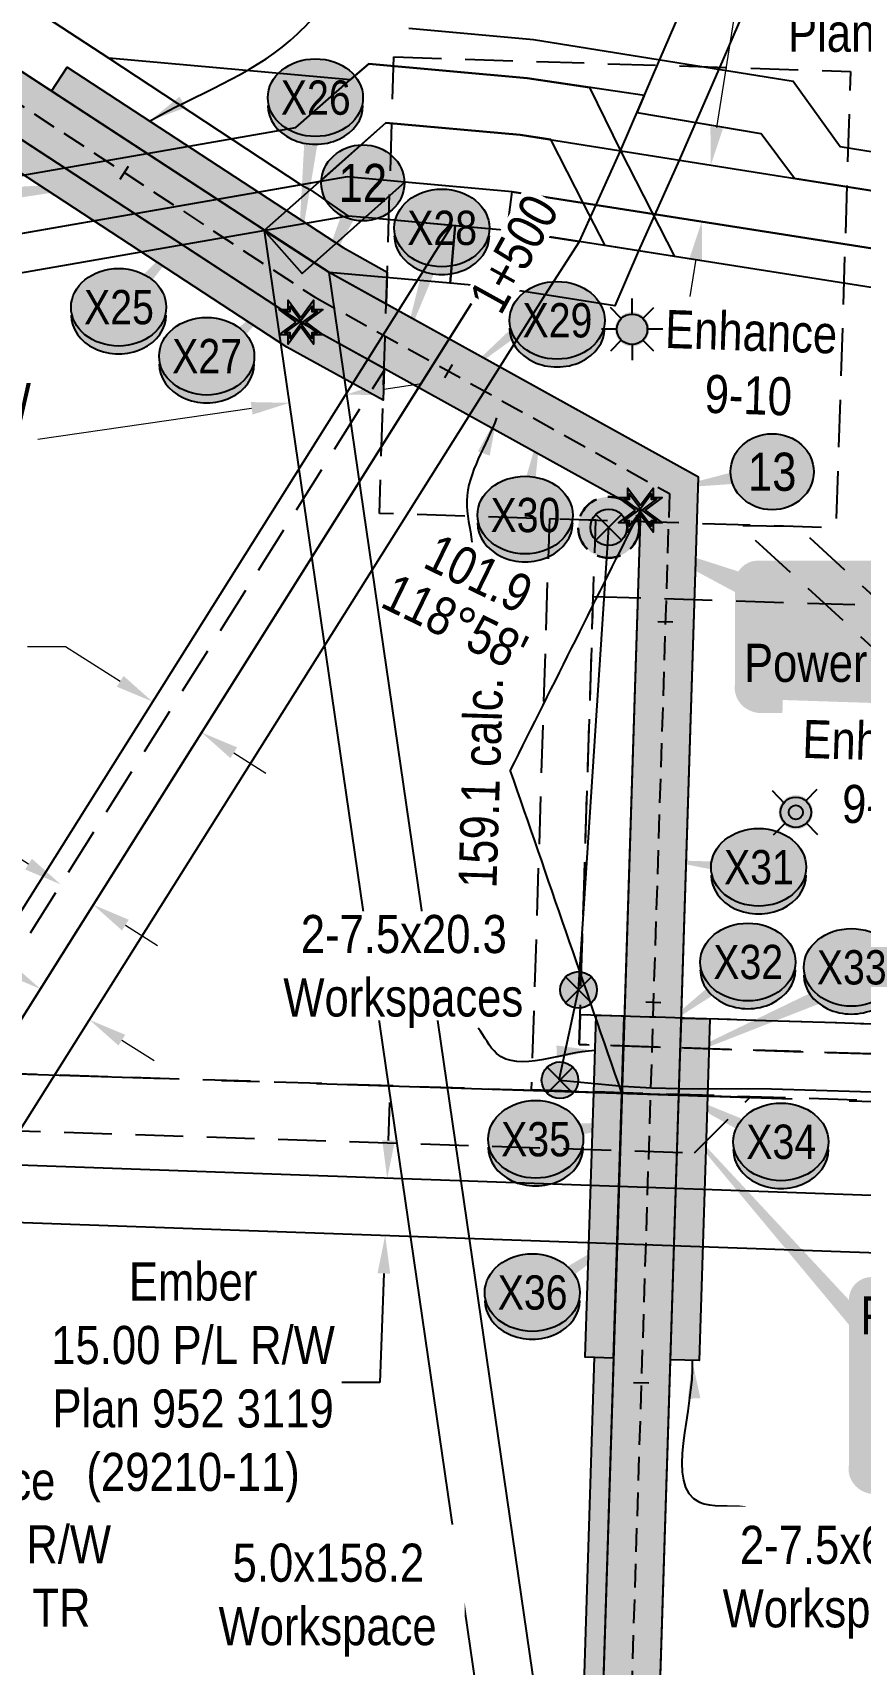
# Model space of a CAD drawing. Extents: x 337432 to 345408, y 5808486 to 5816348.
# Drawn here: x 338951 to 339168.5, y 5810999.2 to 5811427.8 of the extents above; entities that cross this region are included whole.
import ezdxf
from ezdxf.enums import TextEntityAlignment as Align

# ---------------------------------------------------------------- set-up
doc = ezdxf.new("R2010")
doc.units = 0
doc.header["$LTSCALE"] = 5
doc.header["$PDSIZE"] = 0.5
for name, pattern in [('0', [1, 1, 0]), ('DASHED4', [1.875, 1.25, -0.625]), ('foc-ACCESSROAD', [3.75, 2.5, -1.25]), ('foc-FLOWLINE', [3.75, 2.5, -1.25]), ('foc-QUARTERLINE', [33, 25, -3, 2, -3]), ('foc-TIELINE', [1.875, 1.25, -0.625]), ('POWERLINE5', [7.8, 2.4, -0.6, 0.6, -0.6, 0.6, -0.6, 2.4])]:
    doc.linetypes.add(name, pattern=pattern)
doc.layers.get('Defpoints').update_dxf_attribs({"color": 9})
for name, color, linetype in [('AS-POWER', 104, 'foc-POWER'), ('AS-POWER-EXISTING', 72, 'POWERLINE5'), ('AS-POWER-T3', 104, 'Continuous'), ('C-AR', 13, 'foc-ACCESSROAD'), ('C-FLOWLINE', 13, 'foc-FLOWLINE'), ('C-RW', 13, 'Continuous'), ('C-WS', 13, 'foc-ACCESSROAD'), ('C-WS-S', 13, 'Continuous'), ('CG-NOTES', 7, 'Continuous'), ('CHAINAGE', 201, 'foc-TIELINE'), ('F-AR', 190, 'foc-ACCESSROAD'), ('F-RW', 190, 'Continuous'), ('F-WS-S', 190, 'Continuous'), ('L-BD', 7, 'Continuous'), ('L-BD1', 253, 'Continuous'), ('L-MON', 1, 'Continuous'), ('L-SECQ', 8, 'foc-QUARTERLINE'), ('P-CROSSINGS', 250, 'Continuous'), ('P-ELEVATION', 7, 'Continuous'), ('P-IOP5', 10, 'Continuous'), ('P-IOP5-H', 21, 'Continuous'), ('P-IOP6', 10, 'Continuous'), ('P-IOP6-H', 21, 'Continuous'), ('P-LTO5', 14, 'Continuous'), ('P-LTO6', 14, 'Continuous'), ('P-PROPOSED', 10, 'Continuous'), ('P-PROPOSED-H', 21, 'Continuous'), ('P-TEMP-H5', 41, 'Continuous'), ('P-TEMP-H6', 41, 'Continuous'), ('P-TEMP_WORKSPACE5', 46, 'Continuous'), ('P-TEMP_WORKSPACE6', 46, 'Continuous')]:
    doc.layers.add(name, color=color, linetype=linetype)
for name, color, linetype, lineweight in [('C-FLOWLINE-T', 13, 'Continuous', 9), ('C-RW-T', 13, 'Continuous', 9), ('CHAINAGE-T', 201, 'Continuous', 18), ('F-RW-T', 190, 'Continuous', 9), ('P-TEMP-T5', 46, 'Continuous', 18), ('P-TEMP-T6', 46, 'Continuous', 18)]:
    doc.layers.add(name, color=color, linetype=linetype, lineweight=lineweight)
doc.layers.add('P-POWER BUFFER', color=7, linetype='DASHED4', true_color=0x007000)
doc.layers.add('P-POWER BUFFER-H', color=7, linetype='0', true_color=0x8aff8a, transparency=0.7)
doc.styles.add('100L', font='', dxfattribs={"height": 11})
doc.styles.add('80', font='', dxfattribs={"height": 10})
doc.styles.add('80CG', font='', dxfattribs={"height": 10})
doc.styles.add('80L', font='', dxfattribs={"height": 10})
doc.styles.add('Crossing', font='', dxfattribs={"height": 10})
doc.styles.add('foc-LtypeFont', font='', dxfattribs={"height": 7.35})
doc.styles.get('100L').set_extended_font_data('Arial Narrow')
doc.styles.get('80').set_extended_font_data('Arial Narrow')
doc.styles.get('80CG').set_extended_font_data('Arial Narrow')
doc.styles.get('80L').set_extended_font_data('Arial Narrow')
doc.styles.get('Crossing').set_extended_font_data('Arial Narrow')
doc.styles.get('foc-LtypeFont').set_extended_font_data('Arial Narrow')
doc.linetypes.add('foc-POWER', pattern='A,6,-1,["P",foc-LtypeFont,S=0.2,R=0,X=-0.625,Y=-0.75],-1.24,4', length=12.24)
doc.dimstyles.new('Compass 5 000', dxfattribs={"dimscale": 5, "dimtxt": 9, "dimasz": 2, "dimexe": 0.2, "dimexo": 0.0625, "dimgap": 0.5, "dimtad": 0, "dimtih": 1, "dimtoh": 1, "dimzin": 0, "dimdsep": 46, "dimtxsty": '80CG', "dimcen": 0.1, "dimse1": 1, "dimse2": 1, "dimclrd": 256, "dimclrt": 256, "dimaunit": 1, "dimadec": 4, "dimazin": 0, "dimtfac": 0.06, "dimtofl": 0, "dimtmove": 0, "dimatfit": 1, "dimfxl": 0.2, "dimtolj": 1, "dimtzin": 0, "dimlwd": -1, "dimarcsym": 0})

# ---------------------------------------------------------------- blocks, each defined once
blk = doc.blocks.new('POWERPOLE')
h = blk.add_hatch(color=255)
edge = h.paths.add_edge_path()
edge.add_arc((0, 0), 0.96, 0, 360)
at = {"linetype": 'Continuous'}
for p, q in [((0.679, -0.679), (-0.679, 0.679)), ((-0.679, -0.679), (0.679, 0.679))]:
    blk.add_line(p, q, dxfattribs=at)
blk.add_circle((0, 0), 0.96, dxfattribs=at)
blk = doc.blocks.new('*D92')
at = {"layer": 'C-FLOWLINE-T', "transparency": 16777216}
for p, q in [((338909.99, 5811234.55), (338899.99, 5811234.55)), ((338949.96, 5811209.42), (338909.99, 5811234.55)), ((338975.41, 5811193.41), (338983.87, 5811188.09))]:
    blk.add_line(p, q, dxfattribs=at)
for points in [[(338950.84, 5811210.83), (338949.07, 5811208.01), (338958.42, 5811204.09)], [(338976.29, 5811194.82), (338974.52, 5811192), (338966.94, 5811198.74)]]:
    blk.add_solid(points, dxfattribs=at)
at = {"layer": 'Defpoints', "color": 0, "transparency": 16777216}
for p in [(338967.78, 5811218.97), (338976.3, 5811213.61), (338958.42, 5811204.09)]:
    blk.add_point(p, dxfattribs=at)
at = {"layer": 'C-FLOWLINE-T', "transparency": 16777216, "insert": (338844.99, 5811234.55), "char_height": 10, "attachment_point": 5, "style": '80CG'}
blk.add_mtext('\\A1;Enhance\\P10.06 Flow Line R/W\\PReg.#7362 PQ', dxfattribs=at)
blk = doc.blocks.new('*D96')
at = {"layer": 'C-RW-T', "transparency": 16777216}
for p, q in [((338846.71, 5811054.96), (338838.25, 5811060.29)), ((338876.53, 5811036.21), (338885.3, 5811030.69)), ((338885.3, 5811030.69), (338895.3, 5811030.69))]:
    blk.add_line(p, q, dxfattribs=at)
for points in [[(338847.6, 5811056.37), (338845.83, 5811053.55), (338855.18, 5811049.64)], [(338877.42, 5811037.62), (338875.65, 5811034.8), (338868.07, 5811041.53)]]:
    blk.add_solid(points, dxfattribs=at)
at = {"layer": 'Defpoints', "color": 0, "transparency": 16777216}
for p in [(338868.07, 5811041.53), (338847.98, 5811038.19), (338860.87, 5811030.08)]:
    blk.add_point(p, dxfattribs=at)
at = {"layer": 'C-RW-T', "transparency": 16777216, "insert": (338934.39, 5811030.69), "char_height": 10, "attachment_point": 5, "style": '80CG'}
blk.add_mtext('\\A1;Enhance\\P15.24 P/L R/W\\PPlan 215 TR', dxfattribs=at)
blk = doc.blocks.new('*D157')
at = {"layer": 'C-RW-T', "transparency": 16777216}
for p, q in [((339043.3, 5811334.21), (339053.2, 5811335.66)), ((339008.56, 5811329.13), (338952.44, 5811320.93))]:
    blk.add_line(p, q, dxfattribs=at)
for points in [[(339043.06, 5811335.86), (339043.54, 5811332.56), (339033.41, 5811332.76)], [(339008.32, 5811330.78), (339008.8, 5811327.48), (339018.46, 5811330.58)]]:
    blk.add_solid(points, dxfattribs=at)
at = {"layer": 'Defpoints', "color": 0, "transparency": 16777216}
for p in [(339018.46, 5811330.58), (339032.48, 5811234.65), (339047.43, 5811236.83)]:
    blk.add_point(p, dxfattribs=at)
at = {"layer": 'C-RW-T', "transparency": 16777216, "insert": (338913.35, 5811320.93), "char_height": 10, "attachment_point": 5, "style": '80CG'}
blk.add_mtext('\\A1;Enhance\\P15.24 P/L R/W\\PPlan 3209 RS\\P(7252-25)', dxfattribs=at)
blk = doc.blocks.new('*D161')
at = {"layer": 'C-RW-T', "transparency": 16777216}
for p, q in [((338959.67, 5811266.47), (338949.67, 5811266.47)), ((338974.04, 5811257.43), (338959.67, 5811266.47)), ((339003.86, 5811238.68), (339012.33, 5811233.35))]:
    blk.add_line(p, q, dxfattribs=at)
for points in [[(338974.92, 5811258.84), (338973.15, 5811256.02), (338982.5, 5811252.11)], [(339004.75, 5811240.09), (339002.98, 5811237.27), (338995.4, 5811244)]]:
    blk.add_solid(points, dxfattribs=at)
at = {"layer": 'Defpoints', "color": 0, "transparency": 16777216}
for p in [(338982.5, 5811252.11), (338968.97, 5811230.59), (338981.86, 5811222.48)]:
    blk.add_point(p, dxfattribs=at)
at = {"layer": 'C-RW-T', "transparency": 16777216, "insert": (338910.58, 5811266.47), "char_height": 10, "attachment_point": 5, "style": '80CG'}
blk.add_mtext('\\A1;Enhance\\P15.24 P/L R/W\\PPlan 215 TR', dxfattribs=at)
blk = doc.blocks.new('*D162')
at = {"layer": 'C-RW-T', "transparency": 16777216}
for p, q in [((338936.12, 5811187.3), (338926.12, 5811187.3)), ((338944.59, 5811181.97), (338936.12, 5811187.3)), ((338974.47, 5811163.18), (338982.93, 5811157.86))]:
    blk.add_line(p, q, dxfattribs=at)
for points in [[(338945.47, 5811183.38), (338943.7, 5811180.56), (338953.05, 5811176.65)], [(338975.36, 5811164.59), (338973.58, 5811161.77), (338966, 5811168.5)]]:
    blk.add_solid(points, dxfattribs=at)
at = {"layer": 'Defpoints', "color": 0, "transparency": 16777216}
for p in [(338961.98, 5811190.85), (338974.93, 5811182.7), (338953.05, 5811176.65)]:
    blk.add_point(p, dxfattribs=at)
at = {"layer": 'C-RW-T', "transparency": 16777216, "insert": (338887.03, 5811187.3), "char_height": 10, "attachment_point": 5, "style": '80CG'}
blk.add_mtext('\\A1;Enhance\\P15.24 P/L R/W\\PPlan 802 1648', dxfattribs=at)
blk = doc.blocks.new('*D225')
at = {"layer": 'Defpoints', "color": 0, "transparency": 16777216}
for p in [(339129.15, 5811393), (339178.27, 5811385.19), (339175.92, 5811370.41)]:
    blk.add_point(p, dxfattribs=at)
at = {"layer": 'F-RW-T', "transparency": 16777216}
for p, q in [((339130.72, 5811402.88), (339137.32, 5811444.39)), ((339137.32, 5811444.39), (339147.32, 5811444.39)), ((339125.23, 5811368.35), (339123.66, 5811358.47))]:
    blk.add_line(p, q, dxfattribs=at)
for points in [[(339129.07, 5811403.14), (339132.36, 5811402.62), (339129.15, 5811393)], [(339123.58, 5811368.61), (339126.87, 5811368.09), (339126.8, 5811378.23)]]:
    blk.add_solid(points, dxfattribs=at)
at = {"layer": 'F-RW-T', "transparency": 16777216, "insert": (339186.4, 5811444.39), "char_height": 10, "attachment_point": 5, "style": '80CG'}
blk.add_mtext('\\A1;Ember\\P15.00 P/L R/W\\PPlan 022 0570', dxfattribs=at)
blk = doc.blocks.new('xing2')
h = blk.add_hatch(color=50)
h.dxf.hatch_style = 1
edge = h.paths.add_edge_path()
edge.add_ellipse((0, 0), major_axis=(-12.5, 0), ratio=0.816297, start_angle=0, end_angle=360)
h = blk.add_hatch(color=250)
h.dxf.hatch_style = 1
edge = h.paths.add_edge_path()
edge.add_ellipse((0, -2.05), major_axis=(-12.5, 0), ratio=0.816297, start_angle=0, end_angle=180)
edge.add_line((12.5, -2.05), (12.5, 0))
edge.add_ellipse((0, 0), major_axis=(-12.5, 0), ratio=0.816297, start_angle=0, end_angle=180, ccw=False)
edge.add_line((-12.5, 0), (-12.5, -2.05))
at = {"color": 250}
blk.add_ellipse((0, 0), major_axis=(-12.5, 0), ratio=0.816297, dxfattribs=at)
blk.add_ellipse((0, -2.05), major_axis=(-12.5, 0), ratio=0.816297, start_param=0, end_param=3.141593, dxfattribs=at)
at = {"color": 250, "style": 'Crossing'}
blk.add_attdef('CROSSING', text='', height=9, dxfattribs=at).set_placement((0.09, 0.02), align=Align.MIDDLE_CENTER)
at = {"color": 250, "style": 'Crossing', "flags": 1}
for tag, p in [('OWNER', (0.09, -12.49)), ('DESCRIPTION', (0.09, -25.77)), ('LOCATION', (0.09, -39.3)), ('DWG_REF', (0.09, -52.84))]:
    blk.add_attdef(tag, text='', height=9, dxfattribs=at).set_placement(p, align=Align.MIDDLE_CENTER)
blk = doc.blocks.new('*D238')
at = {"layer": 'Defpoints', "color": 0, "transparency": 16777216}
for p in [(339130.65, 5811123.79), (339043.64, 5811111.91), (339130.12, 5811108.85)]:
    blk.add_point(p, dxfattribs=at)
at = {"layer": 'F-WS-S', "transparency": 16777216}
for p, q in [((339044.53, 5811136.86), (339044.88, 5811146.85)), ((339043.29, 5811101.92), (339042.27, 5811073.28)), ((339042.27, 5811073.28), (339032.27, 5811073.28))]:
    blk.add_line(p, q, dxfattribs=at)
for points in [[(339042.86, 5811136.92), (339046.19, 5811136.8), (339044.17, 5811126.86)], [(339041.62, 5811101.98), (339044.95, 5811101.86), (339043.64, 5811111.91)]]:
    blk.add_solid(points, dxfattribs=at)
at = {"layer": 'F-WS-S', "transparency": 16777216, "insert": (338993.18, 5811073.28), "char_height": 10, "width": 422.003, "attachment_point": 5, "style": '80CG'}
blk.add_mtext('\\A1;Ember\\P15.00 P/L R/W\\PPlan 952 3119\\P(29210-11)', dxfattribs=at)
blk = doc.blocks.new('GAS')
h = blk.add_hatch(color=255)
h.dxf.hatch_style = 1
edge = h.paths.add_edge_path()
edge.add_arc((0, 0), 0.9, 0, 360)
for p, q in [((-0.571, 0.571), (-1.142, 1.142)), ((0, 0.808), (0, 1.616)), ((0.571, 0.571), (1.142, 1.142)), ((-0.808, 0), (-1.616, 0)), ((1.616, 0), (0.808, 0)), ((-0.571, -0.571), (-1.142, -1.142)), ((0, -0.808), (0, -1.616)), ((1.142, -1.142), (0.571, -0.571))]:
    blk.add_line(p, q)
blk.add_circle((0, 0), 0.8)
blk = doc.blocks.new('WC')
at = {"layer": 'L-MON'}
h = blk.add_hatch(color=255, dxfattribs=at)
h.dxf.hatch_style = 1
edge = h.paths.add_edge_path()
edge.add_arc((0, 0), 0.9, 0, 360)
at = {"layer": 'L-MON', "color": 240, "flags": 128}
for points in [[(-0.622, 0.503), (-1.232, 1.12)], [(0.52, 0.608), (1.126, 1.206)], [(-1.179, -1.185), (-0.559, -0.572)], [(1.159, -1.185), (0.557, -0.574)]]:
    blk.add_lwpolyline(points, dxfattribs=at)
at = {"layer": 'L-MON', "color": 240}
for radius in [0.8, 0.373]:
    blk.add_circle((0, 0), radius, dxfattribs=at)
blk = doc.blocks.new('TEMP')
h = blk.add_hatch(color=255)
h.dxf.hatch_style = 1
h.paths.add_polyline_path([(0, 0.251), (-0.666, 1.152), (-0.666, 0.666), (-1.152, 0.666), (-0.251, 0), (-1.152, -0.666), (-0.666, -0.666), (-0.666, -1.152), (0, -0.251), (0.666, -1.152), (0.666, -0.666), (1.152, -0.666), (0.251, 0), (1.152, 0.666), (0.666, 0.666), (0.666, 1.152)])
h.paths.add_polyline_path([(0.566, 0.849), (0.566, 0.566), (0.849, 0.566), (0.083, 0), (0.849, -0.566), (0.566, -0.566), (0.566, -0.849), (0, -0.083), (-0.566, -0.849), (-0.566, -0.566), (-0.849, -0.566), (-0.083, 0), (-0.849, 0.566), (-0.566, 0.566), (-0.566, 0.849), (0, 0.083)], flags=16)
h = blk.add_hatch(color=1)
h.dxf.hatch_style = 1
h.paths.add_polyline_path([(0, 0.083), (-0.566, 0.849), (-0.566, 0.566), (-0.849, 0.566), (-0.083, 0), (-0.849, -0.566), (-0.566, -0.566), (-0.566, -0.849), (0, -0.083), (0.566, -0.849), (0.566, -0.566), (0.849, -0.566), (0.083, 0), (0.849, 0.566), (0.566, 0.566), (0.566, 0.849)])
at = {"color": 1}
for p, q in [((-0.083, 0), (0.083, 0)), ((0, 0.083), (0, -0.083))]:
    blk.add_line(p, q, dxfattribs=at)
at = {"color": 255, "flags": 128}
blk.add_lwpolyline([(-0.251, 0), (-1.152, 0.666), (-0.666, 0.666), (-0.666, 1.152), (0, 0.251), (0.666, 1.152), (0.666, 0.666), (1.152, 0.666), (0.251, 0), (1.152, -0.666), (0.666, -0.666), (0.666, -1.152), (0, -0.251), (-0.666, -1.152), (-0.666, -0.666), (-1.152, -0.666)], close=True, dxfattribs=at)
at = {"color": 1, "flags": 128}
blk.add_lwpolyline([(-0.083, 0), (-0.849, 0.566), (-0.566, 0.566), (-0.566, 0.849), (0, 0.083), (0.566, 0.849), (0.566, 0.566), (0.849, 0.566), (0.083, 0), (0.849, -0.566), (0.566, -0.566), (0.566, -0.849), (0, -0.083), (-0.566, -0.849), (-0.566, -0.566), (-0.849, -0.566)], close=True, dxfattribs=at)
blk = doc.blocks.new('*U279')
at = {"layer": 'P-ELEVATION'}
h = blk.add_hatch(color=111, dxfattribs=at)
h.dxf.hatch_style = 1
edge = h.paths.add_edge_path()
edge.add_ellipse((0, 0), major_axis=(-10.94, 0), ratio=0.913794, start_angle=0, end_angle=360)
at = {"layer": 'P-ELEVATION', "color": 7, "flags": 128}
blk.add_lwpolyline([(0, 0, 5, 0, 0), (-13.11, -29.43, 0, 0, 0)], format="xyseb", dxfattribs=at)
at = {"layer": 'P-ELEVATION', "color": 7}
blk.add_ellipse((0, 0), major_axis=(-10.94, 0), ratio=0.913794, dxfattribs=at)
at = {"layer": 'P-ELEVATION', "style": '80'}
blk.add_attdef('BEND', text='', height=10, dxfattribs=at).set_placement((0, 0), align=Align.MIDDLE_CENTER)
blk = doc.blocks.new('*U278')
at = {"layer": 'P-ELEVATION'}
h = blk.add_hatch(color=111, dxfattribs=at)
h.dxf.hatch_style = 1
edge = h.paths.add_edge_path()
edge.add_ellipse((0, 0), major_axis=(-10.94, 0), ratio=0.913794, start_angle=0, end_angle=360)
at = {"layer": 'P-ELEVATION', "color": 7, "flags": 128}
blk.add_lwpolyline([(0, 0, 5, 0, 0), (-26.68, -4.34, 0, 0, 0)], format="xyseb", dxfattribs=at)
at = {"layer": 'P-ELEVATION', "color": 7}
blk.add_ellipse((0, 0), major_axis=(-10.94, 0), ratio=0.913794, dxfattribs=at)
at = {"layer": 'P-ELEVATION', "style": '80'}
blk.add_attdef('BEND', text='', height=10, dxfattribs=at).set_placement((0, 0), align=Align.MIDDLE_CENTER)
blk = doc.blocks.new('*U258')
h = blk.add_hatch(color=50)
edge = h.paths.add_edge_path()
edge.add_line((-51.5, -20), (51.5, -20))
edge.add_arc((51.5, -14), 6, 270, 360)
edge.add_line((57.5, -14), (57.5, 12.5))
edge.add_arc((51.5, 12.5), 6, 0, 90)
edge.add_line((51.5, 18.5), (-51.5, 18.5))
edge.add_arc((-51.5, 12.5), 6, 90, 180)
edge.add_line((-57.5, 12.5), (-57.5, -14))
edge.add_arc((-51.5, -14), 6, 180, 270)
at = {"color": 240, "flags": 128}
blk.add_lwpolyline([(-51.5, -20, 3, 3, 0), (51.5, -20, 3, 3, 0.414214), (57.5, -14, 3, 3, 0), (57.5, 12.5, 3, 0, 0.414214), (51.5, 18.5, 0, 0, 0), (-51.5, 18.5, 0, 0, 0.414214), (-57.5, 12.5, 0, 0, 0), (-57.5, -14, 0, 3, 0.414214)], format="xyseb", close=True, dxfattribs=at)
at = {"color": 240, "style": '80'}
blk.add_attdef('ENTER_TEXT_001', (-26.85, -4.92), '', height=10, dxfattribs=at)
blk = doc.blocks.new('*U301')
h = blk.add_hatch(color=255)
edge = h.paths.add_edge_path()
edge.add_line((-44, -28.5), (44, -28.5))
edge.add_arc((44, -22.5), 6, 270, 360)
edge.add_line((50, -22.5), (50, 21))
edge.add_arc((44, 21), 6, 0, 90)
edge.add_line((44, 27), (-44, 27))
edge.add_arc((-44, 21), 6, 90, 180)
edge.add_line((-50, 21), (-50, -22.5))
edge.add_arc((-44, -22.5), 6, 180, 270)
at = {"color": 104, "flags": 128}
blk.add_lwpolyline([(-44, -28.5, 3, 3, 0), (44, -28.5, 3, 3, 0.414214), (50, -22.5, 3, 3, 0), (50, 21, 3, 0, 0.414214), (44, 27, 0, 0, 0), (-44, 27, 0, 0, 0.414214), (-50, 21, 0, 0, 0), (-50, -22.5, 0, 3, 0.414214)], format="xyseb", close=True, dxfattribs=at)
at = {"color": 104, "style": '80'}
blk.add_attdef('ENTER_TEXT_001', (-26.85, -4.92), '', height=10, dxfattribs=at)

msp = doc.modelspace()

# ---------------------------------------------------------------- hatches: boundary and pattern name
at = {"layer": 'P-IOP5-H'}
h = msp.add_hatch(color=256, dxfattribs=at)
h.dxf.hatch_style = 1
h.paths.add_polyline_path([(339120.797, 5811148.736), (339125.944, 5811311.092), (339029.257, 5811364.617), (338702.719, 5811577.933), (338664.844, 5811580.66), (338513.245, 5811679.869), (338512.65, 5811662.336), (338659.887, 5811565.981), (338697.768, 5811563.254), (339021.514, 5811351.762), (339110.665, 5811302.409), (339105.809, 5811149.221)])
at = {"layer": 'P-IOP6-H'}
h = msp.add_hatch(color=256, dxfattribs=at)
h.dxf.hatch_style = 1
h.paths.add_polyline_path([(339095.289, 5810344.047), (339120.797, 5811148.736), (339105.809, 5811149.221), (339080.299, 5810344.524)])
at = {"layer": 'P-POWER BUFFER-H'}
h = msp.add_hatch(color=256, dxfattribs=at)
h.dxf.hatch_style = 1
edge = h.paths.add_edge_path()
edge.add_arc((339102.345, 5811297.871), 8, 0, 360)
at = {"layer": 'P-PROPOSED-H'}
h = msp.add_hatch(color=256, dxfattribs=at)
h.dxf.hatch_style = 1
h.paths.add_polyline_path([(339149.52, 5810238.074), (339142.89, 5810028.917), (339263.248, 5809980.872), (339263.759, 5809996.815), (339158.212, 5810038.948), (339164.664, 5810242.491), (339095.289, 5810344.047), (339125.944, 5811311.092), (339028.933, 5811364.829), (338702.719, 5811577.933), (338664.844, 5811580.66), (338497.66, 5811690.068), (338285.099, 5811768.626), (338077.767, 5811899.573), (338080.091, 5811972.02), (338065.102, 5811972.491), (337951.559, 5811896.194), (337959.922, 5811883.745), (338064.51, 5811954.025), (338062.501, 5811891.478), (338278.423, 5811755.105), (338490.869, 5811676.59), (338659.887, 5811565.981), (338697.768, 5811563.254), (339021.514, 5811351.762), (339110.665, 5811302.409), (339080.144, 5810339.63)])
at = {"layer": 'P-TEMP-H5'}
h = msp.add_hatch(color=256, dxfattribs=at)
h.dxf.hatch_style = 1
h.paths.add_polyline_path([(339043.886, 5811356.519), (339028.933, 5811364.829), (338955.98, 5811412.486), (338960.081, 5811418.764), (339032.642, 5811371.362), (339044.153, 5811364.942)])
h = msp.add_hatch(color=256, dxfattribs=at)
h.dxf.hatch_style = 1
h.paths.add_polyline_path([(338934.337, 5811408.712), (339021.514, 5811351.762), (339043.353, 5811339.673), (339043.086, 5811331.249), (339017.805, 5811345.229), (338930.236, 5811402.434)])
h = msp.add_hatch(color=256, dxfattribs=at)
h.dxf.hatch_style = 1
h.paths.add_polyline_path([(339105.809, 5811149.221), (339106.45, 5811169.458), (339098.956, 5811169.695), (339098.314, 5811149.463)])
h = msp.add_hatch(color=256, dxfattribs=at)
h.dxf.hatch_style = 1
h.paths.add_polyline_path([(339120.797, 5811148.736), (339121.439, 5811168.984), (339128.934, 5811168.746), (339128.292, 5811148.494)])
at = {"layer": 'P-TEMP-H6'}
h = msp.add_hatch(color=256, dxfattribs=at)
h.dxf.hatch_style = 1
h.paths.add_polyline_path([(339098.314, 5811149.463), (339096.113, 5811080.012), (339103.607, 5811079.775), (339105.809, 5811149.221)])
h = msp.add_hatch(color=256, dxfattribs=at)
h.dxf.hatch_style = 1
h.paths.add_polyline_path([(339128.292, 5811148.494), (339126.089, 5811079.005), (339118.595, 5811079.243), (339120.797, 5811148.736)])
h = msp.add_hatch(color=256, dxfattribs=at)
h.dxf.hatch_style = 1
h.paths.add_polyline_path([(339093.599, 5810921.839), (339098.611, 5811079.933), (339103.607, 5811079.775), (339098.595, 5810921.681)])

# ---------------------------------------------------------------- linework, layer by layer
at = {"color": 240, "flags": 128}
msp.add_lwpolyline([(339109.058, 5811295.074, 0, 7.498, 0), (339147.039, 5811278.948, 0, 0, 0)], format="xyseb", dxfattribs=at)
at = {"layer": 'AS-POWER', "flags": 128}
for points in [[(339089.307, 5811152.792), (339094.424, 5811176.384), (339098.526, 5811239.115), (339102.345, 5811297.871)], [(339089.538, 5811152.669), (339106.029, 5811151.06), (339113.549, 5811150.705), (339121.075, 5811150.472), (339145.088, 5811150.379), (339180.206, 5811149.338), (339200.51, 5811149.172), (339295.483, 5811146.208), (339322.142, 5811144.494)]]:
    msp.add_lwpolyline(points, dxfattribs=at)
at = {"layer": 'AS-POWER-T3', "flags": 128}
msp.add_lwpolyline([(339113.549, 5811150.705, 0, 4.999, 0), (339174.017, 5811082.067, 4.999, 4.999, 0)], format="xyseb", dxfattribs=at)
at = {"layer": 'C-AR', "flags": 128}
for points in [[(339302.748, 5811155.432), (339094.578, 5811162.022), (339098.936, 5811299.73), (339086.755, 5811300.115), (339082.011, 5811150.226), (339302.326, 5811143.252)], [(339303.018, 5811163.235), (339094.825, 5811169.826), (339094.578, 5811162.022), (339302.748, 5811155.432)]]:
    msp.add_lwpolyline(points, close=True, dxfattribs=at)
at = {"layer": 'C-FLOWLINE', "flags": 128}
for points in [[(338365.2, 5810246.437), (338497.026, 5810359.577), (338589.583, 5810603.367), (338607.702, 5810646.411), (339043.335, 5811339.116)], [(339042.75, 5811319.292), (338616.653, 5810641.752), (338598.853, 5810599.465), (338505.483, 5810353.578), (338364.747, 5810232.791)], [(339397.532, 5811013.932), (339344.791, 5811149.458), (339291.949, 5811169.984), (339151.891, 5811298.054), (339136.773, 5811298.25), (339286.552, 5811161.291), (339336.855, 5811141.751), (339396.667, 5810988.301)]]:
    msp.add_lwpolyline(points, dxfattribs=at)
at = {"layer": 'C-RW', "flags": 128}
msp.add_lwpolyline([(338702.103, 5811347.43), (338981.115, 5811396.087), (339020.148, 5811402.902), (339034.478, 5811415.399), (339039.33, 5811419.63), (339080.964, 5811415.86), (339097.303, 5811413.394), (339105.428, 5811396.753), (339119.601, 5811369.008), (339101.444, 5811371.864), (339095.73, 5811382.966), (339087.166, 5811399.724), (339079.091, 5811400.963), (339043.799, 5811404.161), (339026.541, 5811388.716), (338704.516, 5811332.513), (338400.54, 5811279.544), (338333.884, 5811327.961), (338342.84, 5811340.392), (338404.341, 5811295.613), (338702.103, 5811347.43)], dxfattribs=at)
for points in [[(339076.973, 5811385.977), (339048.768, 5811388.539), (339033.615, 5811389.956), (338704.516, 5811332.513), (338400.54, 5811279.544), (338307.304, 5811263.257), (338028.631, 5811211.167), (337957.492, 5811197.8), (337959.126, 5811187.934), (338309.085, 5811253.356), (338500.06, 5811286.657), (338706.1, 5811322.585), (339033.833, 5811379.726), (339038.316, 5811379.32), (339075.673, 5811375.918)], [(339309.432, 5811349.324), (339309.086, 5811339.197), (339119.601, 5811369.008), (339075.673, 5811375.918), (339076.973, 5811385.977), (339210.112, 5811365.038), (339309.432, 5811349.324)], [(338682.634, 5810564.208), (338676.726, 5810550.181), (338578.884, 5810591.348), (338603.099, 5810648.816), (338771.177, 5810916.065), (338906.663, 5811131.316), (338915.436, 5811145.287), (339061.19, 5811377.236), (339075.673, 5811375.918), (339078.119, 5811375.533), (339069.12, 5811361.21), (338616.653, 5810641.752), (338598.853, 5810599.465)], [(338676.659, 5810566.721), (338682.574, 5810580.757), (338618.817, 5810607.585), (338630.232, 5810634.692), (338778.463, 5810870.442), (339085.672, 5811358.921), (339094.655, 5811372.932), (339078.119, 5811375.533), (338616.653, 5810641.752), (338598.853, 5810599.465)], [(339147.486, 5810442.579), (339213.877, 5809984.134), (339262.729, 5809964.641), (339263.248, 5809980.872), (339227.688, 5809995.067), (339162.944, 5810442.08), (339028.933, 5811364.829), (339011.82, 5811375.886)]]:
    msp.add_lwpolyline(points, close=True, dxfattribs=at)
at = {"layer": 'C-WS', "flags": 128}
for points in [[(339045.94, 5811421.441), (339165.854, 5811417.646), (339162.06, 5811297.732), (339042.146, 5811301.527)], [(339098.305, 5811279.747), (339208.226, 5811276.267), (339204.746, 5811166.346), (339094.825, 5811169.826)]]:
    msp.add_lwpolyline(points, close=True, dxfattribs=at)
at = {"layer": 'CHAINAGE'}
for p, q in [((338974.004, 5811389.367), (338976.191, 5811392.715)), ((339059.344, 5811337.126), (339061.281, 5811340.624)), ((339115.239, 5811273.149), (339119.236, 5811273.022)), ((339112.071, 5811173.221), (339116.068, 5811173.094)), ((339108.903, 5811073.293), (339112.9, 5811073.166))]:
    msp.add_line(p, q, dxfattribs=at)
msp.add_lwpolyline([(338041.655, 5812239.99), (338079.373, 5812181.146), (338073.75, 5812007.357), (338073.078, 5811987.254), (338072.597, 5811972.26), (338070.135, 5811895.525), (338281.761, 5811761.866), (338494.264, 5811683.329), (338662.366, 5811573.321), (338700.244, 5811570.593), (339025.061, 5811358.402), (339118.305, 5811306.752), (339087.716, 5810341.839), (339157.092, 5810240.282), (339150.551, 5810033.933), (339260.979, 5809989.851), (339280.848, 5809981.92), (339321.249, 5809965.793), (339541.186, 5809785.362), (339813.865, 5809466.104), (339940.45, 5809462.087), (340243.902, 5809191.372), (340241.761, 5809015.236)], dxfattribs=at)
at = {"layer": 'F-AR'}
msp.add_lwpolyline([(338732.007, 5811161.306), (338734.444, 5811146.291), (339124.923, 5811133.599), (339139.454, 5811148.134), (338732.007, 5811161.306)], dxfattribs=at)
at = {"layer": 'F-RW', "flags": 128}
for points in [[(338971.02, 5811421.087), (339021.528, 5811387.801), (339024.045, 5811386.487), (339033.833, 5811379.726), (339038.316, 5811379.32), (339062.033, 5811377.159), (339060.672, 5811361.988), (339028.933, 5811364.829), (338685.198, 5811589.377), (338680.618, 5811592.335), (338664.243, 5811602.961), (338494.958, 5811713.446), (338286.414, 5811849.795), (338197.611, 5811883.786), (338004.389, 5811957.685), (337983.023, 5811990.076), (338001.66, 5811989.49), (338014.407, 5811970.168), (338244.161, 5811882.296), (338293.377, 5811863.447), (338503.3, 5811726.201), (338677.386, 5811612.694), (338693.763, 5811602.063)], [(339310.384, 5811376.453), (339309.86, 5811361.464), (339210.112, 5811365.038), (339076.973, 5811385.977), (339048.768, 5811388.539), (339021.811, 5811364.585), (339011.82, 5811375.886), (339043.799, 5811404.161), (339079.091, 5811400.963), (339211.374, 5811379.93)]]:
    msp.add_lwpolyline(points, close=True, dxfattribs=at)
for points in [[(339326.759, 5811849.807), (339326.185, 5811833.228), (339307.772, 5811826.079), (339131.257, 5811418.256), (339120.879, 5811394.283), (339110.206, 5811370.486), (339103.942, 5811356.047), (339085.672, 5811358.921), (339073.799, 5811360.788), (339060.672, 5811361.988), (339062.033, 5811377.159), (339075.673, 5811375.918), (339078.119, 5811375.533), (339094.655, 5811372.932), (339098.976, 5811382.446), (339105.428, 5811396.753), (339115.807, 5811420.744), (339296.314, 5811837.985), (339326.759, 5811849.807)], [(339049.887, 5811428.993), (339082.581, 5811426.056), (339150.833, 5811415.104), (339163.141, 5811397.916), (339212.441, 5811389.946), (339310.752, 5811386.43), (339310.384, 5811376.453), (339211.374, 5811379.93), (339151.17, 5811389.478), (339142.421, 5811401.264), (339109.794, 5811406.739), (339111.713, 5811411.282), (339080.964, 5811415.86), (339039.33, 5811419.63), (339034.478, 5811415.399), (338971.02, 5811421.087), (338706.432, 5811593.793)], [(338759.696, 5811123.449), (338762.012, 5811108.62), (338830.181, 5811119.49), (339301.394, 5811102.768), (339301.727, 5811117.704), (338829.241, 5811134.524), (338759.696, 5811123.449)]]:
    msp.add_lwpolyline(points, dxfattribs=at)
at = {"layer": 'L-SECQ'}
msp.add_line((338530.845, 5811167.81), (339302.313, 5811142.867), dxfattribs=at)
at = {"layer": 'P-CROSSINGS', "flags": 128}
for points in [[(339020.642, 5811367.331, 0, 3.998, 0), (339024.632, 5811403.401, 1.999, 1.999, 0)], [(338977.3, 5811388.968, 0, 3.998, 0), (338935.54, 5811384.678, 1.999, 1.999, 0)], [(338995.281, 5811379.104, 0, 3.998, 0), (338974.658, 5811356.129, 1.999, 1.999, 0)], [(339048.366, 5811345.236, 0, 3.998, 0), (339056.597, 5811370.049, 1.999, 1.999, 0)], [(339019.733, 5811362.253, 0, 3.998, 0), (338998.497, 5811342.28, 1.999, 1.999, 0)], [(339084.549, 5811324.409, 0, 3.998, 0), (339080.306, 5811302.694, 1.999, 1.999, 0)], [(339116.935, 5811210.483, 0, 3.998, 0), (339140.818, 5811207.795, 1.999, 1.999, 0)], [(339115.131, 5811165.634, 0, 3.998, 0), (339137.871, 5811182.57, 1.999, 1.999, 0)], [(339115.36, 5811156.227, 0, 3.998, 0), (339162.029, 5811176.6, 1.999, 1.999, 0)], [(339114.346, 5811151.883, 0, 3.998, 0), (339143.88, 5811137.726, 1.999, 1.999, 0)], [(339113.343, 5811141.974, 0, 3.998, 0), (339088.23, 5811139.034, 1.999, 1.999, 0)], [(339113.152, 5811116.539, 0, 3.998, 0), (339083.264, 5811096.486, 1.999, 1.999, 0)]]:
    msp.add_lwpolyline(points, format="xyseb", dxfattribs=at)
at = {"layer": 'P-IOP6'}
msp.add_lwpolyline([(339095.289, 5810344.047), (339120.797, 5811148.736), (339105.809, 5811149.221), (339080.299, 5810344.524)], close=True, dxfattribs=at)
at = {"layer": 'P-LTO5'}
msp.add_lwpolyline([(339120.797, 5811148.736), (339125.944, 5811311.092), (339028.933, 5811364.829), (338702.719, 5811577.933), (338664.844, 5811580.66), (338513.245, 5811679.869), (338512.65, 5811662.336), (338659.887, 5811565.981), (338697.768, 5811563.254), (339021.514, 5811351.762), (339110.665, 5811302.409), (339105.809, 5811149.221)], close=True, dxfattribs=at)
at = {"layer": 'P-LTO6'}
msp.add_lwpolyline([(339095.289, 5810344.047), (339120.797, 5811148.736), (339105.809, 5811149.221), (339080.299, 5810344.524)], close=True, dxfattribs=at)
at = {"layer": 'P-POWER BUFFER', "linetype": 'DASHED4', "lineweight": 30}
msp.add_circle((339102.345, 5811297.871), 8, dxfattribs=at)
at = {"layer": 'P-TEMP_WORKSPACE5', "flags": 128}
for points in [[(339043.886, 5811356.519), (339028.933, 5811364.829), (338955.98, 5811412.486), (338960.081, 5811418.764), (339032.642, 5811371.362), (339044.153, 5811364.942), (339043.886, 5811356.519)], [(338934.337, 5811408.712), (339021.514, 5811351.762), (339043.353, 5811339.673), (339043.086, 5811331.249), (339017.805, 5811345.229), (338930.236, 5811402.434)], [(339105.809, 5811149.221), (339106.45, 5811169.458), (339098.956, 5811169.695), (339098.314, 5811149.463)], [(339120.797, 5811148.736), (339121.439, 5811168.984), (339128.934, 5811168.746), (339128.292, 5811148.494)]]:
    msp.add_lwpolyline(points, close=True, dxfattribs=at)
at = {"layer": 'P-TEMP_WORKSPACE6', "flags": 128}
for points in [[(339098.314, 5811149.463), (339096.113, 5811080.012), (339103.607, 5811079.775), (339105.809, 5811149.221)], [(339128.292, 5811148.494), (339126.089, 5811079.005), (339118.595, 5811079.243), (339120.797, 5811148.736)], [(339093.599, 5810921.839), (339098.611, 5811079.933), (339103.607, 5811079.775), (339098.595, 5810921.681)]]:
    msp.add_lwpolyline(points, close=True, dxfattribs=at)

# ---------------------------------------------------------------- block references
at = {"xscale": 0.99978226, "yscale": 0.99978226, "zscale": 0.99978226}
for name, p, values in [('*U279', (339037.766, 5811388.342), {'BEND': '12'}), ('*U278', (339145.29, 5811312.485), {'BEND': '13'})]:
    msp.add_blockref(name, p, dxfattribs=at).add_auto_attribs(values)
at = {"layer": 'AS-POWER-EXISTING', "xscale": 4.998911300000001, "yscale": 4.998911300000001, "zscale": 4.998911300000001}
for p in [(339102.345, 5811297.871), (339094.424, 5811176.384), (339089.538, 5811152.669)]:
    msp.add_blockref('POWERPOLE', p, dxfattribs=at)
at = {"layer": 'AS-POWER-T3'}
ref = msp.add_blockref('*U301', (339215.415, 5811073.986), dxfattribs=dict(at, xscale=0.99978226, yscale=0.99978226, zscale=0.99978226))
ref.add_attrib('ENTER_TEXT_001', "Fortis 3-Wire 'X35'", (339168.471, 5811085.892), dxfattribs={"layer": '0', "color": 104, "height": 9.99782, "style": '80'})
ref.add_attrib('ENTER_TEXT_002', 'O/H Power Line', (339174.953, 5811069.051), dxfattribs={"layer": '0', "color": 104, "height": 9.99782, "style": '80'})
ref.add_attrib('ENTER_TEXT_003', 'H.O.W. = 7.3m', (339177.309, 5811052.211), dxfattribs={"layer": '0', "color": 104, "height": 9.99782, "style": '80'})
at = {"layer": 'C-WS-S', "xscale": 4.998915000000035, "yscale": 4.998915000000035, "zscale": 4.998915000000035}
msp.add_blockref('GAS', (339108.492, 5811349.901), dxfattribs=at)
at = {"layer": 'CG-NOTES'}
ref = msp.add_blockref('*U258', (339193.009, 5811270.648), dxfattribs=dict(at, xscale=0.99978226, yscale=0.99978226, zscale=0.99978226))
ref.add_attrib('ENTER_TEXT_001', 'Caution', (339173.402, 5811273.998), dxfattribs={"layer": '0', "color": 240, "height": 9.9978, "style": '80'})
ref.add_attrib('ENTER_TEXT_002', 'Power Pole within 8m', (339137.878, 5811257.294), dxfattribs={"layer": '0', "color": 240, "height": 9.99782, "style": '80'})
at = {"layer": 'L-MON', "color": 5, "xscale": 4.998911300000001, "yscale": 4.998911300000001, "zscale": 4.998911300000001}
for p in [(339021.514, 5811351.762), (339110.665, 5811302.409)]:
    msp.add_blockref('TEMP', p, dxfattribs=at)
at = {"layer": 'P-CROSSINGS', "xscale": 0.9996571799999981, "yscale": 0.9996571799999981, "zscale": 0.9996571799999981}
for p, values in [((339025.312, 5811410.736), {'CROSSING': 'X26'}), ((338973.621, 5811355.699), {'CROSSING': 'X25'}), ((338996.764, 5811342.837), {'CROSSING': 'X27'}), ((339080.388, 5811301.091), {'CROSSING': 'X30'}), ((339138.906, 5811183.702), {'CROSSING': 'X32'}), ((339166.093, 5811182.296), {'CROSSING': 'X33'}), ((339083.179, 5811137.146), {'CROSSING': 'X35'}), ((339147.572, 5811136.478), {'CROSSING': 'X34'}), ((339082.273, 5811096.894), {'CROSSING': 'X36'})]:
    msp.add_blockref('xing2', p, dxfattribs=at).add_auto_attribs(values)

# ---------------------------------------------------------------- texts
at = {"layer": 'C-RW-T', "insert": (339116.855, 5811355.028), "char_height": 10, "attachment_point": 1, "rotation": 358.09174, "style": '80L'}
msp.add_mtext_dynamic_manual_height_columns('\\pi0.49857;Enhance\\P\\pi11.45696;9-10', width=44.81706, gutter_width=49.989, heights=[0], dxfattribs=at)
at = {"layer": 'L-BD', "style": '80L'}
msp.add_text('159.1 calc.', height=9.99782, rotation=88.1843, dxfattribs=at).set_placement((339068.537, 5811230.844), align=Align.MIDDLE)
at = {"layer": 'L-BD1', "style": '80L'}
for s, p in [('101.9', (339068.225, 5811285.768)), ("118°58'", (339061.976, 5811272.965))]:
    msp.add_text(s, height=9.9978, rotation=333.9818, dxfattribs=at).set_placement(p, align=Align.MIDDLE)

# ---------------------------------------------------------------- dimensions: what is measured, and where the dimension line sits
at = {"layer": 'C-FLOWLINE-T', "color": 2}
dim = msp.add_linear_dim(base=(338958.421, 5811204.093), p1=(338976.295, 5811213.611), p2=(338967.776, 5811218.969), angle=147.83471, text='Enhance\\P10.06 Flow Line R/W\\PReg.#7362 PQ', dimstyle='Compass 5 000', dxfattribs=at)
dim.commit()
dim.dimension.update_dxf_attribs({"geometry": '*D92', "text_midpoint": (338844.991, 5811234.551), "dimtype": 161})
at = {"layer": 'C-RW-T', "color": 5}
for base, p1, p2, angle, text, picture, middle in [((339018.458, 5811330.579), (339047.434, 5811236.832), (339032.483, 5811234.646), 188.31774, 'Enhance\\P15.24 P/L R/W\\PPlan 3209 RS\\P(7252-25)', '*D157', (338913.354, 5811320.927)), ((338982.503, 5811252.11), (338981.864, 5811222.477), (338968.968, 5811230.587), 147.83577, 'Enhance\\P15.24 P/L R/W\\PPlan 215 TR', '*D161', (338910.584, 5811266.469)), ((338953.05, 5811176.65), (338974.932, 5811182.7), (338961.979, 5811190.847), 147.83422, 'Enhance\\P15.24 P/L R/W\\PPlan 802 1648', '*D162', (338887.034, 5811187.297))]:
    dim = msp.add_linear_dim(base=base, p1=p1, p2=p2, angle=angle, text=text, dimstyle='Compass 5 000', override={"dimtxt": 10}, dxfattribs=at)
    dim.commit()
    dim.dimension.update_dxf_attribs({"geometry": picture, "text_midpoint": middle, "dimtype": 161})
at = {"layer": 'C-RW-T'}
dim = msp.add_linear_dim(base=(338868.07, 5811041.532), p1=(338847.978, 5811038.192), p2=(338860.87, 5811030.084), angle=327.83471, text='Enhance\\P15.24 P/L R/W\\PPlan 215 TR', dimstyle='Compass 5 000', override={"dimtxt": 10}, dxfattribs=at)
dim.commit()
dim.dimension.update_dxf_attribs({"geometry": '*D96', "text_midpoint": (338934.389, 5811030.694), "dimtype": 161})
at = {"layer": 'F-RW-T', "color": 5}
dim = msp.add_linear_dim(base=(339129.146, 5811393.004), p1=(339175.924, 5811370.415), p2=(339178.274, 5811385.193), angle=80.9656, text='Ember\\P15.00 P/L R/W\\PPlan 022 0570', dimstyle='Compass 5 000', override={"dimtxt": 10}, dxfattribs=at)
dim.commit()
dim.dimension.update_dxf_attribs({"geometry": '*D225', "text_midpoint": (339186.402, 5811444.391), "dimtype": 161})

# ---------------------------------------------------------------- leaders
at = {"layer": 'L-BD', "path_type": 1}
msp.add_leader([(339110.665, 5811302.409), (339076.501, 5811234.135)], dimstyle='Compass 5 000', override={"dimgap": 0.5, "dimtad": 0}, dxfattribs=at)
at = {"layer": 'L-BD1', "path_type": 1}
msp.add_leader([(339072.918, 5811326.671), (339065.085, 5811304.831), (339066.438, 5811294.012)], dimstyle='Compass 5 000', override={"dimgap": 0.5, "dimtad": 0}, dxfattribs=at)
at = {"layer": 'P-TEMP-T5', "path_type": 1}
for points in [[(338981.755, 5811404.605), (339018.644, 5811425.721), (339026.426, 5811433.222)], [(339098.662, 5811160.438), (339072.915, 5811159.689), (339068.077, 5811166.371)]]:
    msp.add_leader(points, dimstyle='Compass 5 000', override={"dimgap": 0.5, "dimtad": 0}, dxfattribs=at)
at = {"layer": 'P-TEMP-T6', "path_type": 1}
msp.add_leader([(339124.273, 5811079.063), (339126.182, 5811041.846), (339138.294, 5811040.635)], dimstyle='Compass 5 000', override={"dimgap": 0.5, "dimtad": 0}, dxfattribs=at)

# ---------------------------------------------------------------- next in the draw order: texts
at = {"layer": 'C-RW-T', "insert": (339152.921, 5811247.368), "char_height": 10, "attachment_point": 1, "rotation": 358.09174, "style": '80L', "bg_fill": 2}
msp.add_mtext_dynamic_manual_height_columns('\\pi0.50362;Enhance\\P\\pi11.46201;9-10', width=44.82715, gutter_width=49.989, heights=[0], dxfattribs=at)
at = {"layer": 'CHAINAGE-T', "insert": (339073.055, 5811372.197), "char_height": 9.9978, "width": 31.70292, "attachment_point": 2, "rotation": 61.01685, "style": '80L', "bg_fill": 3, "box_fill_scale": 1.1, "bg_fill_color": 256, "bg_fill_transparency": 0}
msp.add_mtext('1+500', dxfattribs=at)
at = {"layer": 'P-TEMP-T5', "insert": (339016.809, 5811196.061), "char_height": 9.99783, "attachment_point": 1, "style": '100L', "bg_fill": 3, "box_fill_scale": 1.1, "bg_fill_color": 256, "bg_fill_transparency": 0}
msp.add_mtext_dynamic_manual_height_columns('\\pi4.65733,t14.65516;2-7.5x20.3\\P\\pi0.08124,tz;Workspaces', width=62.57732, gutter_width=54.988, heights=[0], dxfattribs=at)
at = {"layer": 'P-TEMP-T6', "char_height": 9.99783, "attachment_point": 1, "style": '100L', "bg_fill": 2}
for s, insert in [('\\pi4.62323,t14.62106;2-7.5x69.5\\P\\pi0.08124,tz;Workspaces', (339132.194, 5811035.619)), ('\\pi6.66235;5.0x158.2\\P\\pi2.97284;Workspace', (338996.907, 5811030.935))]:
    msp.add_mtext_dynamic_manual_height_columns(s, width=62.57732, gutter_width=54.988, heights=[0], dxfattribs=dict(at, insert=insert))

# ---------------------------------------------------------------- next in the draw order: linework, layer by layer
at = {"layer": 'P-CROSSINGS', "flags": 128}
msp.add_lwpolyline([(339063.528, 5811337.445, 0, 3.998, 0), (339086.097, 5811356.233, 1.999, 1.999, 0)], format="xyseb", dxfattribs=at)
at = {"layer": 'P-IOP5'}
msp.add_lwpolyline([(339120.797, 5811148.736), (339125.944, 5811311.092), (339029.257, 5811364.617), (338702.719, 5811577.933), (338664.844, 5811580.66), (338513.245, 5811679.869), (338512.65, 5811662.336), (338659.887, 5811565.981), (338697.768, 5811563.254), (339021.514, 5811351.762), (339110.665, 5811302.409), (339105.809, 5811149.221)], close=True, dxfattribs=at)
at = {"layer": 'P-PROPOSED', "flags": 128}
msp.add_lwpolyline([(339095.289, 5810344.047), (339125.944, 5811311.092), (339028.933, 5811364.829), (338702.719, 5811577.933), (338664.844, 5811580.66), (338497.66, 5811690.068), (338285.099, 5811768.626), (338077.767, 5811899.573), (338080.091, 5811972.02), (338065.102, 5811972.491), (337951.559, 5811896.194), (337959.922, 5811883.745), (338064.51, 5811954.025), (338062.501, 5811891.478), (338278.423, 5811755.105), (338490.869, 5811676.59), (338659.887, 5811565.981), (338697.768, 5811563.254), (339021.514, 5811351.762), (339110.665, 5811302.409), (339080.144, 5810339.63)], dxfattribs=at)

# ---------------------------------------------------------------- next in the draw order: block references
at = {"layer": 'L-MON', "xscale": 4.998894700000025, "yscale": 4.998894700000025, "zscale": 5.000000000000037}
msp.add_blockref('WC', (339151.494, 5811223.037), dxfattribs=at)
at = {"layer": 'P-CROSSINGS', "xscale": 0.9996571799999981, "yscale": 0.9996571799999981, "zscale": 0.9996571799999981}
for p, values in [((339058.519, 5811376.523), {'CROSSING': 'X28'}), ((339088.802, 5811352.247), {'CROSSING': 'X29'}), ((339141.725, 5811208.599), {'CROSSING': 'X31'})]:
    msp.add_blockref('xing2', p, dxfattribs=at).add_auto_attribs(values)

# ---------------------------------------------------------------- next in the draw order: dimensions: what is measured, and where the dimension line sits
at = {"layer": 'F-WS-S'}
dim = msp.add_linear_dim(base=(339043.641, 5811111.915), p1=(339130.653, 5811123.794), p2=(339130.123, 5811108.846), angle=267.96759, text='Ember\\P15.00 P/L R/W\\PPlan 952 3119\\P(29210-11)', dimstyle='Compass 5 000', override={"dimtxt": 10}, dxfattribs=at)
dim.commit()
dim.dimension.update_dxf_attribs({"geometry": '*D238', "text_midpoint": (338993.183, 5811073.275), "dimtype": 161})

# ---------------------------------------------------------------- next in the draw order: leaders
at = {"layer": 'L-BD', "path_type": 1}
msp.add_leader([(339105.809, 5811149.221), (339076.501, 5811234.135)], dimstyle='Compass 5 000', override={"dimgap": 0.5, "dimtad": 0}, dxfattribs=at)

doc.saveas('drawing.dxf')
